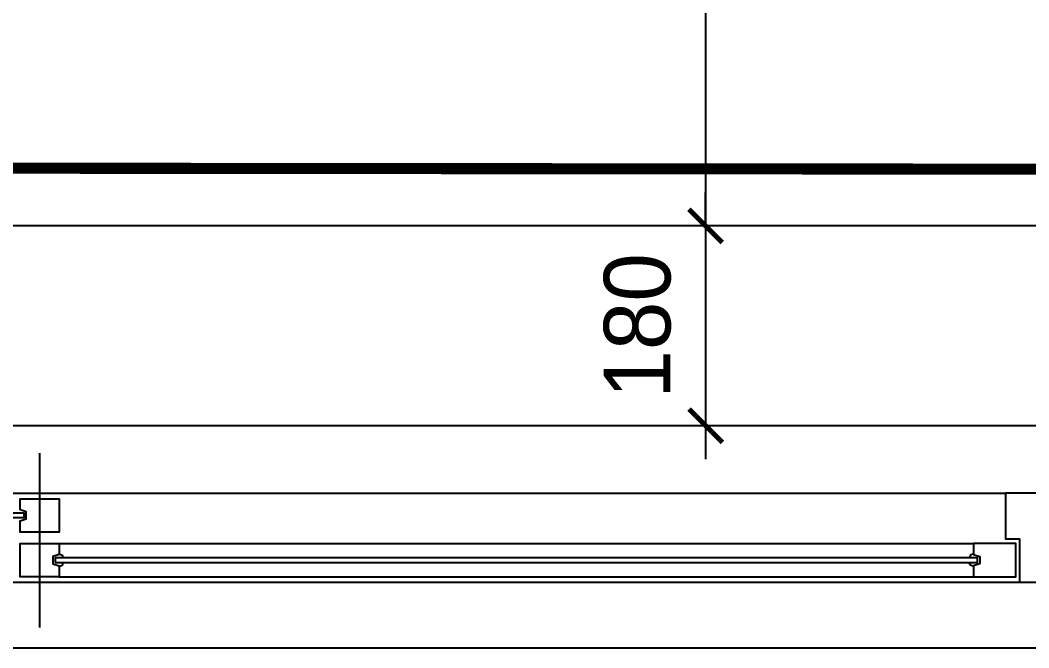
# Model space of a CAD drawing. Header units: millimetres. Extents: x 359270 to 411470, y 57550 to 89768.
# Drawn here: x 391230 to 392139, y 62814 to 63379 of the extents above; entities that cross this region are included whole.
import ezdxf

# ---------------------------------------------------------------- set-up
doc = ezdxf.new("R2010")
doc.units = ezdxf.units.MM
doc.header["$LTSCALE"] = 100
doc.header["$PDMODE"] = 3
doc.linetypes.add('HID', pattern=[2.3, 1.5, -0.8])
doc.layers.get('DEFPOINTS').update_dxf_attribs({"color": 248})
for name, color, linetype in [('04-WIN', 4, 'Continuous'), ('06-LIGHT', 4, 'Continuous'), ('07-DIM WAL', 5, 'Continuous'), ('CEIL-LIGHT', 7, 'Continuous')]:
    doc.layers.add(name, color=color, linetype=linetype)
doc.styles.add('HY 울릉도 L', font='')
doc.styles.get('HY 울릉도 L').set_extended_font_data('HY울릉도L')
doc.dimstyles.new('30', dxfattribs={"dimscale": 30, "dimtxt": 2, "dimasz": 1, "dimexe": 1, "dimexo": 1, "dimgap": 1, "dimtad": 1, "dimdec": 0, "dimrnd": 0.05, "dimdsep": 46, "dimlunit": 6, "dimtxsty": 'HY 울릉도 L', "dimblk": 'ARCHTICK', "dimcen": 2.5, "dimdle": 1, "dimclrd": 133, "dimclre": 133, "dimclrt": 30, "dimadec": 0, "dimazin": 0, "dimtfac": 1, "dimtdec": 0, "dimtix": 1, "dimtmove": 2, "dimatfit": 3, "dimldrblk": 'ARCHTICK', "dimfxl": 1, "dimlwd": -1, "dimlwe": -1, "dimarcsym": 0})

# ---------------------------------------------------------------- blocks, each defined once
blk = doc.blocks.new('CJSWJDERH')
at = {"linetype": 'Continuous'}
blk.add_lwpolyline([(392147.5, 62944.14), (392147.5, 62953.22), (392117.5, 62953.22), (392117.5, 62912.14), (392130.06, 62912.14), (392130.06, 62873.22), (392147.5, 62873.22), (392147.5, 62882.14)], dxfattribs=at)
at = {"layer": '04-WIN', "linetype": 'Continuous'}
for p, q in [((391247.5, 62989.35), (391247.5, 62832.35)), ((390364.94, 62953.22), (392117.5, 62953.22)), ((391265.04, 62907.91), (392088.8, 62907.91)), ((391265.04, 62877.91), (392088.8, 62877.91)), ((390377.5, 62873.22), (392130.06, 62873.22))]:
    blk.add_line(p, q, dxfattribs=at)
at = {"layer": '04-WIN'}
blk.add_lwpolyline([(390347.5, 62814), (392147.5, 62814), (392147.5, 63014), (390347.5, 63014)], close=True, dxfattribs=at)
at = {"layer": '04-WIN', "linetype": 'Continuous'}
for points in [[(391230, 62938.27), (391230, 62948.27), (391265, 62948.27), (391265, 62918.27), (391230, 62918.27), (391230, 62928.27), (391235.55, 62930.04), (391235.55, 62936.49)], [(391259.49, 62889.68), (391265.04, 62887.91), (391265.04, 62877.91), (391230.04, 62877.91), (391230.04, 62907.91), (391265.04, 62907.91), (391265.04, 62897.91), (391259.49, 62896.13)], [(392094.34, 62889.68), (392088.8, 62887.91), (392088.8, 62877.91), (392126.8, 62877.91), (392126.8, 62907.91), (392088.8, 62907.91), (392088.8, 62897.91), (392094.34, 62896.13)], [(391261.55, 62890.91), (392092.28, 62890.91), (392092.28, 62894.91), (391261.55, 62894.91)]]:
    blk.add_lwpolyline(points, close=True, dxfattribs=at)
for points in [[(391233.48, 62935.27), (390403.1, 62935.27), (390403.1, 62931.27), (391233.48, 62931.27), (391233.48, 62935.27), (391233.48, 62931.27)], [(391265.04, 62898.7), (391267.78, 62897.32), (391268.31, 62896.33), (391268.86, 62894.91)], [(392088.8, 62898.7), (392086.05, 62897.32), (392085.52, 62896.33), (392084.98, 62894.91)], [(391265.04, 62887.11), (391267.78, 62888.5), (391268.31, 62889.48), (391268.86, 62890.91)], [(392088.8, 62887.11), (392086.05, 62888.5), (392085.52, 62889.48), (392084.98, 62890.91)]]:
    blk.add_lwpolyline(points, dxfattribs=at)
blk = doc.blocks.new('_ArchTick')
at = {"color": 0, "linetype": 'ByBlock', "const_width": 0.15}
blk.add_lwpolyline([(-0.5, -0.5), (0.5, 0.5)], dxfattribs=at)
blk = doc.blocks.new('*D94')
at = {"layer": '07-DIM WAL', "color": 133}
for p, q in [((391847.5, 64124), (391847.5, 63164)), ((391877.5, 64094), (391877.5, 64094)), ((391877.5, 63194), (391877.5, 63194))]:
    blk.add_line(p, q, dxfattribs=at)
at = {"layer": 'DEFPOINTS', "color": 0}
for p in [(391847.5, 64094), (391847.5, 63194), (391847.5, 63194)]:
    blk.add_point(p, dxfattribs=at)
at = {"layer": '07-DIM WAL', "color": 133, "xscale": 30, "yscale": 30, "zscale": 30}
for p, rotation in [((391847.5, 64094), 90), ((391847.5, 63194), 270)]:
    blk.add_blockref('_ArchTick', p, dxfattribs=dict(at, rotation=rotation))
at = {"layer": '07-DIM WAL', "color": 30, "insert": (391786.197422, 63644), "char_height": 60, "attachment_point": 5, "rotation": 90, "style": 'HY 울릉도 L'}
blk.add_mtext('900', dxfattribs=at)
blk = doc.blocks.new('*D95')
at = {"layer": '07-DIM WAL', "color": 133}
for p, q in [((391847.5, 63194), (391847.5, 63224)), ((391847.5, 63194), (391847.5, 63014)), ((391847.5, 63014), (391847.5, 62984))]:
    blk.add_line(p, q, dxfattribs=at)
at = {"layer": 'DEFPOINTS', "color": 0}
for p in [(391847.5, 63194), (391847.5, 63014), (391847.5, 63014)]:
    blk.add_point(p, dxfattribs=at)
at = {"layer": '07-DIM WAL', "color": 133, "xscale": 30, "yscale": 30, "zscale": 30}
for p, rotation in [((391847.5, 63194), 270), ((391847.5, 63014), 90)]:
    blk.add_blockref('_ArchTick', p, dxfattribs=dict(at, rotation=rotation))
at = {"layer": '07-DIM WAL', "color": 30, "insert": (391786.197422, 63104), "char_height": 60, "attachment_point": 5, "rotation": 90, "style": 'HY 울릉도 L'}
blk.add_mtext('180', dxfattribs=at)

msp = doc.modelspace()

# ---------------------------------------------------------------- linework, layer by layer
at = {"layer": '06-LIGHT', "color": 10, "linetype": 'HID', "const_width": 10}
msp.add_lwpolyline([(389130, 63247.91), (393365, 63244)], dxfattribs=at)
at = {"layer": 'CEIL-LIGHT'}
msp.add_line((393365, 63194), (389130, 63194), dxfattribs=at)

# ---------------------------------------------------------------- block references
msp.add_blockref('CJSWJDERH', (0, 0))

# ---------------------------------------------------------------- dimensions: what is measured, and where the dimension line sits
at = {"layer": '07-DIM WAL'}
for base, p1, p2, picture, middle in [((391847.5, 63194), (391847.5, 64094), (391847.5, 63194), '*D94', (391786.2, 63644)), ((391847.5, 63014), (391847.5, 63194), (391847.5, 63014), '*D95', (391786.2, 63104))]:
    dim = msp.add_linear_dim(base=base, p1=p1, p2=p2, angle=90, dimstyle='30', override={"dimfxl": 1.25}, dxfattribs=at)
    dim.commit()
    dim.dimension.update_dxf_attribs({"geometry": picture, "text_midpoint": middle})

doc.saveas('drawing.dxf')
